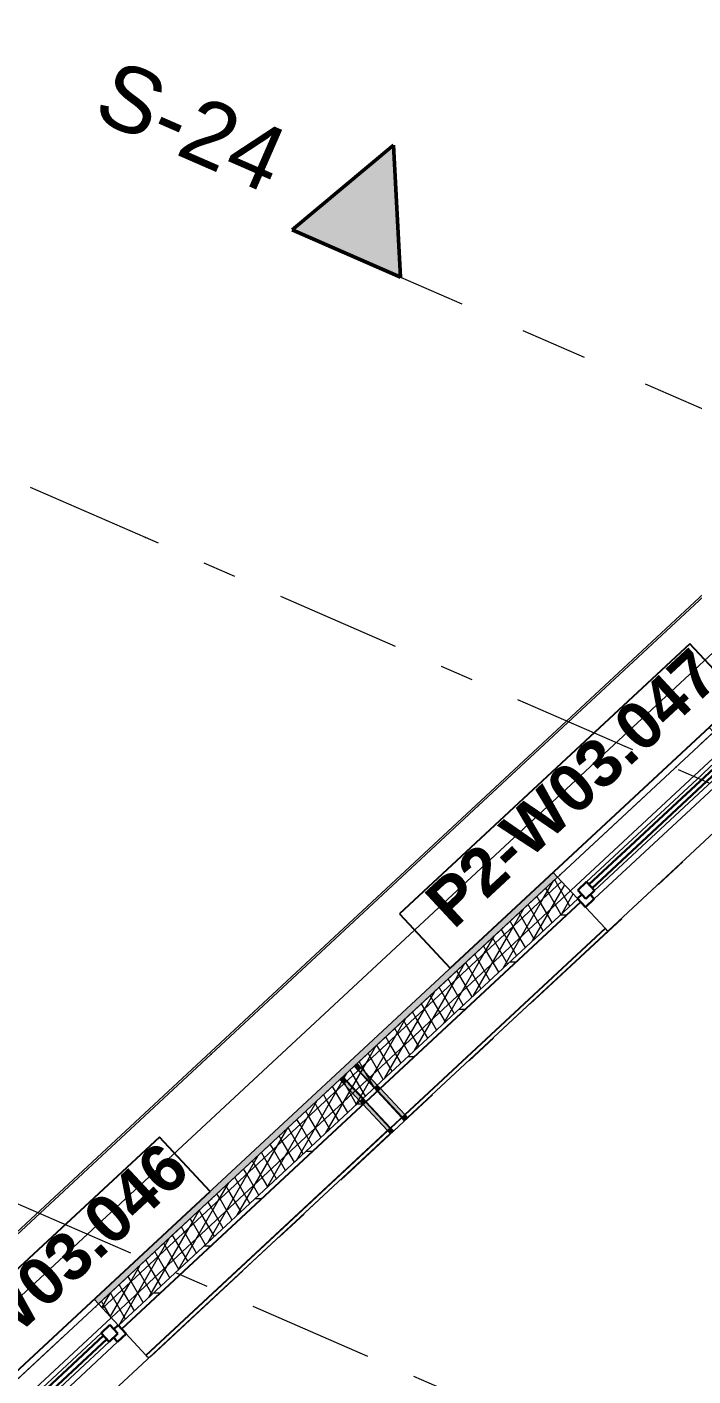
# Model space of a CAD drawing. Header units: millimetres. Extents: x -50172 to 162135, y -142603 to 4572.
# Drawn here: x -26680 to -23865, y -25751 to -20045 of the extents above; entities that cross this region are included whole.
import ezdxf
from ezdxf.enums import TextEntityAlignment as Align

# ---------------------------------------------------------------- set-up
doc = ezdxf.new("R2010")
doc.units = ezdxf.units.MM
doc.header["$MEASUREMENT"] = 0
for name, pattern in [('Dashed', [564.444447, 282.222223, -282.222223]), ('Dot & Dashed', [670.277762, 352.777767, -176.388884, 0, -141.111112]), ('Double Dashed', [1093.611073, 529.166651, -211.666656, 141.111112, -211.666656])]:
    doc.linetypes.add(name, pattern=pattern)
for name, color, linetype in [('A-25-M_Curtain_Wall', 7, 'Continuous'), ('A-25-M_Wall_Ext', 7, 'Continuous'), ('A-95-MC_Marker_Section_P2.Marker', 7, 'Continuous'), ('New_A-15-MG_Structural_Grid_Phase_2', 7, 'Continuous'), ('New_A-20-M_Floor_Slab', 7, 'Continuous'), ('New_A-25-M_Curtain_Wall', 7, 'Continuous'), ('New_A-25-M_Wall_Ext', 7, 'Continuous'), ('New_ArchiCAD Window Markers', 7, 'Continuous'), ('New_ArchiCAD Windows', 7, 'Continuous')]:
    doc.layers.add(name, color=color, linetype=linetype)
for name, color, linetype, lineweight, true_color in [('A-25-M_Curtain_Wall_Pen_No__69', 7, 'Continuous', 20, 0x606060), ('A-95-MC_Marker_Section_P2.Marker_Pen_No__25', 7, 'Continuous', 50, 0x2a2a2a), ('New_A-15-MG_Structural_Grid_Phase_2_Pen_No__222', 7, 'Continuous', 13, 0x65af33), ('New_A-25-M_Wall_Ext_Pen_No__107', 7, 'Continuous', 15, 0xa6a6a6), ('New_ArchiCAD Windows_Pen_No__23', 7, 'Continuous', 30, 0x2a2a2a)]:
    doc.layers.add(name, color=color, linetype=linetype, lineweight=lineweight, true_color=true_color)
for name, color, linetype, lineweight in [('A-25-M_Curtain_Wall_Pen_No__90', 8, 'Continuous', 20), ('A-25-M_Wall_Ext_Pen_No__87', 8, 'Continuous', 20), ('A-95-MC_Marker_Section_P2.Marker_Pen_No__1', 7, 'Continuous', 13), ('A-95-MC_Marker_Section_P2.Marker_Pen_No__6', 7, 'Continuous', 35), ('New_A-20-M_Floor_Slab_Pen_No__89', 8, 'Continuous', 20), ('New_A-25-M_Curtain_Wall_Pen_No__87', 8, 'Continuous', 20), ('New_A-25-M_Wall_Ext_Pen_No__1', 7, 'Continuous', 13), ('New_ArchiCAD Window Markers_Pen_No__1', 7, 'Continuous', 13), ('New_ArchiCAD Window Markers_Pen_No__5', 7, 'Continuous', 25), ('New_ArchiCAD Windows_Pen_No__1', 7, 'Continuous', 13), ('New_ArchiCAD Windows_Pen_No__101', 252, 'Continuous', 15), ('New_ArchiCAD Windows_Pen_No__3', 7, 'Continuous', 18)]:
    doc.layers.add(name, color=color, linetype=linetype, lineweight=lineweight)
doc.styles.add('GENERATED_STYLE_1', font='')
doc.styles.add('GENERATED_STYLE_4', font='')
doc.styles.get('GENERATED_STYLE_1').set_extended_font_data('Arial', bold=True)
doc.styles.get('GENERATED_STYLE_4').set_extended_font_data('Swis721 BT')
pattern_1 = [(60, (0, 0), (-43.30127, 25), []), (120, (0, 0), (43.30127, 25), [])]
pattern_2 = [(222.9401, (0, 0), (-117.9931, 126.7976), [0, -100]), (222.9401, (22.4, -97.46), (-117.9931, 126.7976), [0, -100])]

# ---------------------------------------------------------------- blocks, each defined once
blk = doc.blocks.new('Slab_1_1', base_point=(-21949.4, -20986.7))
at = {"layer": 'New_A-20-M_Floor_Slab_Pen_No__89', "linetype": 'Continuous', "flags": 128}
blk.add_lwpolyline([(19341.1, -30335.3), (2041.7, -22791.9), (9993.6, -4555.7), (6071.3, -2845.4), (6261, -2410.4), (4700.2, -1729.9), (4510.6, -2164.8), (4033.4, -1956.7), (2040.8, -6526.2), (-3151, -4262.3), (-10733.6, -11317.1), (-11116.4, -10905.7), (-21949.5, -20986.6), (-21949.4, -20986.7), (-35033.8, -33162.5)], dxfattribs=at)
blk = doc.blocks.new('Curtain Wall_5_1')
at = {"layer": 'New_A-25-M_Curtain_Wall_Pen_No__87', "linetype": 'Continuous'}
for p, q in [((-24771.6, -23338.3), (-23642, -22287.2)), ((-25901.1, -24389.5), (-24771.6, -23338.3)), ((-27030.7, -25440.6), (-25901.1, -24389.5))]:
    blk.add_line(p, q, dxfattribs=at)
for p in [(-24771.6, -23338.3), (-25901.1, -24389.5)]:
    blk.add_point(p, dxfattribs=at)
blk = doc.blocks.new('Wall_211_1', base_point=(-34937.8, -33412.1))
at = {"layer": 'New_A-25-M_Wall_Ext_Pen_No__107', "linetype": 'Continuous', "lineweight": 0, "true_color": 0x535353}
for points in [[(-25280.5, -24459.5), (-25278.3, -24457.5), (-25295.4, -24439.2), (-25297.6, -24441.2)], [(-25212.4, -24532.8), (-25210.2, -24530.7), (-25278.3, -24457.5), (-25280.5, -24459.5)], [(-25329.6, -24505.2), (-25327.4, -24503.1), (-25344.4, -24484.8), (-25346.6, -24486.9)], [(-25261.4, -24578.4), (-25259.2, -24576.4), (-25327.4, -24503.1), (-25329.6, -24505.2)], [(-25200.1, -24545.9), (-25197.9, -24543.9), (-25210.2, -24530.7), (-25212.4, -24532.8)], [(-25249.2, -24591.6), (-25247, -24589.5), (-25259.2, -24576.4), (-25261.4, -24578.4)], [(-25247.8, -24593), (-25245.6, -24591), (-25247, -24589.5), (-25249.2, -24591.6)], [(-25145.6, -24702.8), (-25143.4, -24700.8), (-25245.6, -24591), (-25247.8, -24593)], [(-25198.8, -24547.4), (-25196.6, -24545.4), (-25197.9, -24543.9), (-25200.1, -24545.9)], [(-25096.6, -24657.2), (-25094.4, -24655.2), (-25196.6, -24545.4), (-25198.8, -24547.4)], [(-25144.3, -24704.3), (-25142.1, -24702.3), (-25143.4, -24700.8), (-25145.6, -24702.8)], [(-25134.1, -24715.3), (-25131.9, -24713.2), (-25142.1, -24702.3), (-25144.3, -24704.3)], [(-25095.2, -24658.7), (-25093, -24656.6), (-25094.4, -24655.2), (-25096.6, -24657.2)], [(-25085, -24669.7), (-25082.8, -24667.6), (-25093, -24656.6), (-25095.2, -24658.7)]]:
    blk.add_hatch(color=251, dxfattribs=at).paths.add_polyline_path(points)
at = {"layer": 'New_A-25-M_Wall_Ext_Pen_No__107', "linetype": 'Continuous'}
for points in [[(-25278.3, -24457.5), (-25267.3, -24447.3), (-25284.4, -24429), (-25295.4, -24439.2)], [(-25210.2, -24530.7), (-25199.2, -24520.5), (-25267.3, -24447.3), (-25278.3, -24457.5)], [(-25340.5, -24515.4), (-25329.6, -24505.2), (-25346.6, -24486.9), (-25357.6, -24497.1)], [(-25272.4, -24588.6), (-25261.4, -24578.4), (-25329.6, -24505.2), (-25340.5, -24515.4)], [(-25197.9, -24543.9), (-25187, -24533.7), (-25199.2, -24520.5), (-25210.2, -24530.7)], [(-25196.6, -24545.4), (-25185.6, -24535.1), (-25187, -24533.7), (-25197.9, -24543.9)], [(-25094.4, -24655.2), (-25083.4, -24644.9), (-25185.6, -24535.1), (-25196.6, -24545.4)], [(-25260.2, -24601.8), (-25249.2, -24591.6), (-25261.4, -24578.4), (-25272.4, -24588.6)], [(-25258.8, -24603.3), (-25247.8, -24593), (-25249.2, -24591.6), (-25260.2, -24601.8)], [(-25156.6, -24713.1), (-25145.6, -24702.8), (-25247.8, -24593), (-25258.8, -24603.3)], [(-25093, -24656.6), (-25082, -24646.4), (-25083.4, -24644.9), (-25094.4, -24655.2)], [(-25082.8, -24667.6), (-25071.8, -24657.4), (-25082, -24646.4), (-25093, -24656.6)], [(-25155.3, -24714.5), (-25144.3, -24704.3), (-25145.6, -24702.8), (-25156.6, -24713.1)], [(-25145, -24725.5), (-25134.1, -24715.3), (-25144.3, -24704.3), (-25155.3, -24714.5)]]:
    blk.add_hatch(color=256, dxfattribs=at).paths.add_polyline_path(points)
at = {"layer": 'A-25-M_Wall_Ext_Pen_No__87', "linetype": 'Continuous', "flags": 128}
for points in [[(-23622.6, -22882.6), (-25284.4, -24429)], [(-25071.8, -24657.4), (-23410, -23111)], [(-25357.6, -24497.1), (-28257.5, -27195.7)], [(-28045, -27424.1), (-25145, -24725.5)]]:
    blk.add_lwpolyline(points, dxfattribs=at)
at = {"layer": 'New_A-25-M_Wall_Ext_Pen_No__1', "linetype": 'Continuous'}
for p, q in [((-25280.5, -24459.5), (-25297.6, -24441.2)), ((-25278.3, -24457.5), (-25295.4, -24439.2)), ((-25267.3, -24447.3), (-25284.4, -24429)), ((-25212.4, -24532.8), (-25280.5, -24459.5)), ((-25210.2, -24530.7), (-25278.3, -24457.5)), ((-25199.2, -24520.5), (-25267.3, -24447.3)), ((-25357.6, -24497.1), (-25340.5, -24515.4)), ((-25346.6, -24486.9), (-25329.6, -24505.2)), ((-25327.4, -24503.1), (-25344.4, -24484.8)), ((-25340.5, -24515.4), (-25272.4, -24588.6)), ((-25329.6, -24505.2), (-25261.4, -24578.4)), ((-25259.2, -24576.4), (-25327.4, -24503.1)), ((-25200.1, -24545.9), (-25212.4, -24532.8)), ((-25197.9, -24543.9), (-25210.2, -24530.7)), ((-25187, -24533.7), (-25199.2, -24520.5)), ((-25185.6, -24535.1), (-25187, -24533.7)), ((-25083.4, -24644.9), (-25185.6, -24535.1)), ((-25272.4, -24588.6), (-25260.2, -24601.8)), ((-25261.4, -24578.4), (-25249.2, -24591.6)), ((-25247, -24589.5), (-25259.2, -24576.4)), ((-25249.2, -24591.6), (-25247.8, -24593)), ((-25247.8, -24593), (-25145.6, -24702.8)), ((-25245.6, -24591), (-25247, -24589.5)), ((-25143.4, -24700.8), (-25245.6, -24591)), ((-25198.8, -24547.4), (-25200.1, -24545.9)), ((-25096.6, -24657.2), (-25198.8, -24547.4)), ((-25196.6, -24545.4), (-25197.9, -24543.9)), ((-25094.4, -24655.2), (-25196.6, -24545.4)), ((-25260.2, -24601.8), (-25258.8, -24603.3)), ((-25258.8, -24603.3), (-25156.6, -24713.1)), ((-25082, -24646.4), (-25083.4, -24644.9)), ((-25071.8, -24657.4), (-25082, -24646.4)), ((-25145.6, -24702.8), (-25144.3, -24704.3)), ((-25144.3, -24704.3), (-25134.1, -24715.3)), ((-25142.1, -24702.3), (-25143.4, -24700.8)), ((-25131.9, -24713.2), (-25142.1, -24702.3)), ((-25095.2, -24658.7), (-25096.6, -24657.2)), ((-25085, -24669.7), (-25095.2, -24658.7)), ((-25093, -24656.6), (-25094.4, -24655.2)), ((-25082.8, -24667.6), (-25093, -24656.6)), ((-25156.6, -24713.1), (-25155.3, -24714.5)), ((-25155.3, -24714.5), (-25145, -24725.5))]:
    blk.add_line(p, q, dxfattribs=at)
blk = doc.blocks.new('Standard grid marker_21')
at = {"layer": 'New_A-15-MG_Structural_Grid_Phase_2_Pen_No__222', "linetype": 'Double Dashed'}
blk.add_line((2642.7, 0), (48997.9, 0), dxfattribs=at)
at = {"layer": 'New_A-15-MG_Structural_Grid_Phase_2_Pen_No__222', "style": 'GENERATED_STYLE_4'}
blk.add_attdef('AC_MarkerText_1', text='', height=350, rotation=113.5, dxfattribs=at).set_placement((-500, -1294.1), align=Align.MIDDLE_CENTER)
blk = doc.blocks.new('Beam_5_1', base_point=(-34630.1, -33125.7))
at = {"layer": 'A-25-M_Curtain_Wall_Pen_No__69', "linetype": 'Dot & Dashed'}
blk.add_line((-34630.1, -33125.7), (-10910.7, -11053.4), dxfattribs=at)
at = {"layer": 'A-25-M_Curtain_Wall_Pen_No__90', "linetype": 'Continuous'}
for p, q in [((-34942.9, -32791.2), (-11222.7, -10718.1)), ((-34575.8, -33183.7), (-10856.6, -11111.5))]:
    blk.add_line(p, q, dxfattribs=at)
blk = doc.blocks.new('Window 19_9')
at = {"layer": 'New_ArchiCAD Windows_Pen_No__1', "linetype": 'Continuous'}
for p, q in [((-450, 150), (-450, 123)), ((-450, 123), (-450, 98)), ((450, 123), (450, 150)), ((450, 98), (450, 123)), ((-450, 98), (-450, 0)), ((450, 0), (450, 98)), ((-450, 0), (-450, -2)), ((-450, -2), (-450, -20)), ((-450, -20), (-450, -22)), ((-450, -22), (-450, -172)), ((450, -2), (450, 0)), ((450, -20), (450, -2)), ((450, -22), (450, -20)), ((450, -172), (450, -22)), ((-450, -172), (-450, -174)), ((-450, -174), (-450, -189)), ((450, -174), (450, -172)), ((450, -189), (450, -174))]:
    blk.add_line(p, q, dxfattribs=at)
at = {"layer": 'New_ArchiCAD Windows_Pen_No__101', "linetype": 'Continuous'}
for p, q in [((-342, 25), (-373.9, 25)), ((375, 25), (-290.9, 25)), ((-400, -50), (400, -50)), ((375, -25), (-279.9, -25))]:
    blk.add_line(p, q, dxfattribs=at)
at = {"layer": 'New_ArchiCAD Windows_Pen_No__23', "linetype": 'Continuous'}
for p, q in [((-425, 25), (-425, -25)), ((-375, 25), (-425, 25)), ((-375, -25), (-375, 25)), ((375, 10), (-375, 10)), ((375, 25), (375, -25)), ((425, 25), (375, 25)), ((425, -25), (425, 25)), ((-450, 0), (-450, -50)), ((-425, 0), (-450, 0)), ((-450, -50), (-400, -50)), ((-425, -25), (-375, -25)), ((-400, -50), (-400, -25)), ((-375, -10), (375, -10)), ((375, -25), (425, -25)), ((400, -25), (400, -50)), ((400, -50), (450, -50)), ((450, 0), (425, 0)), ((450, -50), (450, 0))]:
    blk.add_line(p, q, dxfattribs=at)
at = {"layer": 'New_ArchiCAD Windows_Pen_No__3', "linetype": 'Continuous'}
for p, q in [((-375, 25), (-373.9, 25)), ((-342, 25), (-290.9, 25)), ((-375, -25), (-279.9, -25))]:
    blk.add_line(p, q, dxfattribs=at)
blk = doc.blocks.new('Window Stamp 18_13')
at = {"layer": 'New_ArchiCAD Window Markers_Pen_No__5', "linetype": 'Continuous'}
for p, q in [((1045.4, -339), (-631.6, -339)), ((-631.6, -339), (-631.6, -653.3)), ((1045.4, -339), (-631.6, -339)), ((1045.4, -653.3), (1045.4, -339)), ((-631.6, -653.3), (1045.4, -653.3))]:
    blk.add_line(p, q, dxfattribs=at)
at = {"layer": 'New_ArchiCAD Window Markers_Pen_No__1', "style": 'GENERATED_STYLE_1'}
blk.add_attdef('AC_WIDO_ID', text='', height=200, rotation=180, dxfattribs=at).set_placement((969.2, -273.8), align=Align.BOTTOM_LEFT)
blk = doc.blocks.new('Window 19_10')
at = {"layer": 'New_ArchiCAD Windows_Pen_No__1', "linetype": 'Continuous'}
for p, q in [((-450, 123), (-450, 150)), ((-450, 98), (-450, 123)), ((450, 150), (450, 123)), ((450, 123), (450, 98)), ((-450, 0), (-450, 98)), ((450, 98), (450, 0)), ((450, 0), (450, -2)), ((-450, -2), (-450, 0)), ((-450, -20), (-450, -2)), ((-450, -22), (-450, -20)), ((-450, -172), (-450, -22)), ((450, -2), (450, -20)), ((450, -20), (450, -22)), ((450, -22), (450, -172)), ((-450, -174), (-450, -172)), ((-450, -189), (-450, -174)), ((450, -172), (450, -174)), ((450, -174), (450, -189))]:
    blk.add_line(p, q, dxfattribs=at)
at = {"layer": 'New_ArchiCAD Windows_Pen_No__101', "linetype": 'Continuous'}
for p, q in [((-342, 25), (-373.9, 25)), ((375, 25), (-290.9, 25)), ((-400, -50), (400, -50)), ((375, -25), (-279.9, -25))]:
    blk.add_line(p, q, dxfattribs=at)
at = {"layer": 'New_ArchiCAD Windows_Pen_No__23', "linetype": 'Continuous'}
for p, q in [((-450, -50), (-450, 0)), ((-450, 0), (-425, 0)), ((-425, -25), (-425, 25)), ((-425, 25), (-375, 25)), ((-375, 25), (-375, -25)), ((-375, 10), (375, 10)), ((375, -25), (375, 25)), ((375, 25), (425, 25)), ((425, 25), (425, -25)), ((425, 0), (450, 0)), ((450, 0), (450, -50)), ((-400, -50), (-450, -50)), ((-375, -25), (-425, -25)), ((-400, -25), (-400, -50)), ((375, -10), (-375, -10)), ((425, -25), (375, -25)), ((400, -50), (400, -25)), ((450, -50), (400, -50))]:
    blk.add_line(p, q, dxfattribs=at)
at = {"layer": 'New_ArchiCAD Windows_Pen_No__3', "linetype": 'Continuous'}
for p, q in [((-375, 25), (-373.9, 25)), ((-342, 25), (-290.9, 25)), ((-375, -25), (-279.9, -25))]:
    blk.add_line(p, q, dxfattribs=at)
blk = doc.blocks.new('Window Stamp 18_14')
at = {"layer": 'New_ArchiCAD Window Markers_Pen_No__5', "linetype": 'Continuous'}
for p, q in [((557.4, -339), (-1119.7, -339)), ((-1119.7, -339), (-1119.7, -653.3)), ((557.4, -339), (-1119.7, -339)), ((557.4, -653.3), (557.4, -339)), ((-1119.7, -653.3), (557.4, -653.3))]:
    blk.add_line(p, q, dxfattribs=at)
at = {"layer": 'New_ArchiCAD Window Markers_Pen_No__1', "style": 'GENERATED_STYLE_1'}
blk.add_attdef('AC_WIDO_ID', text='', height=200, rotation=180, dxfattribs=at).set_placement((481.2, -273.8), align=Align.BOTTOM_LEFT)
blk = doc.blocks.new('Wall_252_1', base_point=(-10929.1, -11033.6))
at = {"layer": 'New_A-25-M_Wall_Ext_Pen_No__107', "linetype": 'Continuous'}
for points in [[(-24455.6, -23620.9), (-26396.2, -25426.7), (-26377.8, -25446.5), (-24437.2, -23640.7)], [(-25082.8, -24667.6), (-25071.8, -24657.4), (-25082, -24646.4), (-25093, -24656.6)], [(-25145, -24725.5), (-25134.1, -24715.3), (-25144.3, -24704.3), (-25155.3, -24714.5)]]:
    blk.add_hatch(color=256, dxfattribs=at).paths.add_polyline_path(points)
h = blk.add_hatch(dxfattribs=at)
h.set_pattern_fill('Batt_Insulation_0001', color=256, style=0, pattern_type=2)
h.set_pattern_definition(pattern_1)
h.paths.add_polyline_path([(-24437.2, -23640.7), (-26377.8, -25446.5), (-26360.8, -25464.8), (-24420.2, -23659)])
h = blk.add_hatch(dxfattribs=at)
h.set_pattern_fill('Batt_Insulation_0001', color=256, style=0, pattern_type=2)
h.set_pattern_definition(pattern_1)
h.paths.add_polyline_path([(-24420.2, -23659), (-26360.8, -25464.8), (-26292.6, -25538), (-24352.1, -23732.2)])
h = blk.add_hatch(dxfattribs=at)
h.set_pattern_fill('Plywood_0001', color=256, style=0, pattern_type=2)
h.set_pattern_definition([(0, (0, 0), (0, 200), [])])
h.paths.add_polyline_path([(-24352.1, -23732.2), (-26292.6, -25538), (-26280.4, -25551.2), (-24339.8, -23745.4)])
at = {"layer": 'New_A-25-M_Wall_Ext_Pen_No__107', "linetype": 'Continuous', "lineweight": 0, "true_color": 0x535353}
for points in [[(-24339.8, -23745.4), (-26280.4, -25551.2), (-26279, -25552.6), (-24338.5, -23746.8)], [(-25142.1, -24702.3), (-24234.9, -23858.1), (-24236.3, -23856.6), (-25143.4, -24700.8)], [(-25145.6, -24702.8), (-26176.8, -25662.4), (-26175.5, -25663.9), (-25144.3, -24704.3)], [(-25144.3, -24704.3), (-25142.1, -24702.3), (-25143.4, -24700.8), (-25145.6, -24702.8)], [(-25134.1, -24715.3), (-25131.9, -24713.2), (-25142.1, -24702.3), (-25144.3, -24704.3)], [(-25085, -24669.7), (-25082.8, -24667.6), (-25093, -24656.6), (-25095.2, -24658.7)]]:
    blk.add_hatch(color=251, dxfattribs=at).paths.add_polyline_path(points)
at = {"layer": 'New_A-25-M_Wall_Ext_Pen_No__107', "linetype": 'Continuous'}
h = blk.add_hatch(dxfattribs=at)
h.set_pattern_fill('Plaster_0001', color=256, style=0, pattern_type=2)
h.set_pattern_definition(pattern_2)
h.paths.add_polyline_path([(-25071.8, -24657.4), (-24224.7, -23869.1), (-24234.9, -23858.1), (-25082, -24646.4)])
h = blk.add_hatch(dxfattribs=at)
h.set_pattern_fill('Plaster_0001', color=256, style=0, pattern_type=2)
h.set_pattern_definition(pattern_2)
h.paths.add_polyline_path([(-25155.3, -24714.5), (-26175.5, -25663.9), (-26165.2, -25674.9), (-25145, -24725.5)])
at = {"layer": 'New_A-25-M_Wall_Ext_Pen_No__1', "linetype": 'Continuous'}
for p, q in [((-24437.2, -23640.7), (-26377.8, -25446.5)), ((-24420.2, -23659), (-26360.8, -25464.8)), ((-24352.1, -23732.2), (-26292.6, -25538)), ((-24339.8, -23745.4), (-26280.4, -25551.2)), ((-24338.5, -23746.8), (-26279, -25552.6)), ((-24236.3, -23856.6), (-25143.4, -24700.8)), ((-24234.9, -23858.1), (-25082, -24646.4)), ((-25082, -24646.4), (-25093, -24656.6)), ((-25071.8, -24657.4), (-25082, -24646.4)), ((-25145.6, -24702.8), (-26176.8, -25662.4)), ((-25144.3, -24704.3), (-25155.3, -24714.5)), ((-25143.4, -24700.8), (-25145.6, -24702.8)), ((-25144.3, -24704.3), (-25134.1, -24715.3)), ((-25095.2, -24658.7), (-25142.1, -24702.3)), ((-25131.9, -24713.2), (-25142.1, -24702.3)), ((-25085, -24669.7), (-25095.2, -24658.7)), ((-25082.8, -24667.6), (-25093, -24656.6)), ((-25155.3, -24714.5), (-26175.5, -25663.9)), ((-25155.3, -24714.5), (-25145, -24725.5))]:
    blk.add_line(p, q, dxfattribs=at)
at = {"layer": 'New_A-25-M_Wall_Ext_Pen_No__1', "linetype": 'Continuous', "flags": 128}
for points in [[(-24455.6, -23620.9), (-26396.2, -25426.7)], [(-25071.8, -24657.4), (-24224.7, -23869.1)], [(-26165.2, -25674.9), (-25145, -24725.5)]]:
    blk.add_lwpolyline(points, dxfattribs=at)
at = {"layer": 'New_ArchiCAD Window Markers'}
ref = blk.add_blockref('Window Stamp 18_13', (-23895.3, -23562.5), dxfattribs=dict(at, rotation=222.9401050489002))
ref.add_attrib('AC_WIDO_ID', 'P2-W03.047', dxfattribs={"layer": 'New_ArchiCAD Window Markers_Pen_No__1', "color": 7, "height": 200, "rotation": 42.9401, "style": 'GENERATED_STYLE_1'}).set_placement((-24835.7, -23909.4), align=Align.BOTTOM_LEFT)
ref = blk.add_blockref('Window Stamp 18_14', (-26494.7, -25981.4), dxfattribs=dict(at, rotation=222.9401050489002))
ref.add_attrib('AC_WIDO_ID', 'P2-W03.046', dxfattribs={"layer": 'New_ArchiCAD Window Markers_Pen_No__1', "color": 7, "height": 200, "rotation": 42.9401, "style": 'GENERATED_STYLE_1'}).set_placement((-27077.9, -25995.9), align=Align.BOTTOM_LEFT)
at = {"layer": 'New_ArchiCAD Windows', "color": 251, "linetype": 'Continuous', "lineweight": 20, "true_color": 0x606060, "xscale": -1, "zscale": 1000, "rotation": 42.94010504890028}
blk.add_blockref('Window 19_9', (-24024, -23424.2), dxfattribs=at)
at = {"layer": 'New_ArchiCAD Windows', "color": 251, "linetype": 'Continuous', "lineweight": 20, "true_color": 0x606060, "zscale": 1000, "rotation": 42.94010504890028}
blk.add_blockref('Window 19_10', (-26623.4, -25843.1), dxfattribs=at)
blk = doc.blocks.new('Standard grid marker_28')
at = {"layer": 'New_A-15-MG_Structural_Grid_Phase_2_Pen_No__222', "linetype": 'Double Dashed'}
for p, q in [((705.1, 0), (53258.1, 0)), ((53258.1, 0), (53963.2, 0))]:
    blk.add_line(p, q, dxfattribs=at)
blk.add_point((53258.1, 0), dxfattribs=at)
blk.add_point((53258.1, 0), dxfattribs=at)
at = {"layer": 'New_A-15-MG_Structural_Grid_Phase_2_Pen_No__222', "style": 'GENERATED_STYLE_4'}
for tag, p in [('AC_MarkerText_1_0', (-500, 38.7)), ('AC_MarkerText_1_1', (54463.2, 38.7))]:
    blk.add_attdef(tag, text='', height=350, rotation=180, dxfattribs=at).set_placement(p, align=Align.MIDDLE_CENTER)
blk = doc.blocks.new('Standard grid marker_29')
at = {"layer": 'New_A-15-MG_Structural_Grid_Phase_2_Pen_No__222', "linetype": 'Double Dashed'}
blk.add_line((705.1, 0), (54601, 0), dxfattribs=at)
at = {"layer": 'New_A-15-MG_Structural_Grid_Phase_2_Pen_No__222', "style": 'GENERATED_STYLE_4'}
for tag, p in [('AC_MarkerText_1_0', (-500, 43.4)), ('AC_MarkerText_1_1', (55806.1, 43.4))]:
    blk.add_attdef(tag, text='', height=350, rotation=180, dxfattribs=at).set_placement(p, align=Align.MIDDLE_CENTER)
blk = doc.blocks.new('Cutting Plane_3_1', base_point=(-25330.5, -21002.6))
at = {"layer": 'A-95-MC_Marker_Section_P2.Marker_Pen_No__25', "linetype": 'Continuous'}
blk.add_hatch(color=256, dxfattribs=at).paths.add_polyline_path([(-25559.6, -20902.7), (-25101.3, -21102.5), (-25130.6, -20544.3)])
at = {"layer": 'A-95-MC_Marker_Section_P2.Marker_Pen_No__1', "linetype": 'Dashed'}
blk.add_line((-25101.3, -21102.5), (22391.9, -41811.9), dxfattribs=at)
at = {"layer": 'A-95-MC_Marker_Section_P2.Marker_Pen_No__25', "linetype": 'Continuous'}
for p, q in [((-25130.6, -20544.3), (-25559.6, -20902.7)), ((-25101.3, -21102.5), (-25130.6, -20544.3)), ((-25559.6, -20902.7), (-25101.3, -21102.5))]:
    blk.add_line(p, q, dxfattribs=at)
at = {"layer": 'A-95-MC_Marker_Section_P2.Marker_Pen_No__6', "insert": (-26412.2, -20430.7), "char_height": 275, "attachment_point": 7, "rotation": 336.4404, "style": 'GENERATED_STYLE_4'}
blk.add_mtext('\\A1;{\\fSwis721 BT|b0|i0|c0|p34;S-24}', dxfattribs=at)

msp = doc.modelspace()

# ---------------------------------------------------------------- block references
at = {"layer": 'A-25-M_Curtain_Wall', "color": 8, "lineweight": 20}
msp.add_blockref('Beam_5_1', (-34630.1, -33125.7), dxfattribs=at)
at = {"layer": 'A-25-M_Wall_Ext', "color": 250, "lineweight": 50, "true_color": 0x2a2a2a}
msp.add_blockref('Wall_211_1', (-34937.8, -33412.1), dxfattribs=at)
at = {"layer": 'A-95-MC_Marker_Section_P2.Marker'}
msp.add_blockref('Cutting Plane_3_1', (-25330.5, -21002.6), dxfattribs=at)
at = {"layer": 'New_A-15-MG_Structural_Grid_Phase_2', "color": 8, "linetype": 'Continuous', "lineweight": 15, "zscale": 1000}
for name, p, rotation in [('Standard grid marker_21', (3387.7, 1823.7), 222.9404146370858), ('Standard grid marker_28', (22639.6, -43491.3), 156.4404115839929), ('Standard grid marker_29', (21520.4, -46057.9), 156.4404115839929)]:
    msp.add_blockref(name, p, dxfattribs=dict(at, rotation=rotation))
at = {"layer": 'New_A-20-M_Floor_Slab', "color": 8, "linetype": 'Continuous', "lineweight": 20}
msp.add_blockref('Slab_1_1', (-21949.4, -20986.7), dxfattribs=at)
at = {"layer": 'New_A-25-M_Curtain_Wall', "linetype": 'Continuous', "lineweight": 0}
msp.add_blockref('Curtain Wall_5_1', (0, 0), dxfattribs=at)
at = {"layer": 'New_A-25-M_Wall_Ext', "color": 250, "lineweight": 50, "true_color": 0x2a2a2a}
msp.add_blockref('Wall_252_1', (-10929.1, -11033.6), dxfattribs=at)

doc.saveas('drawing.dxf')
